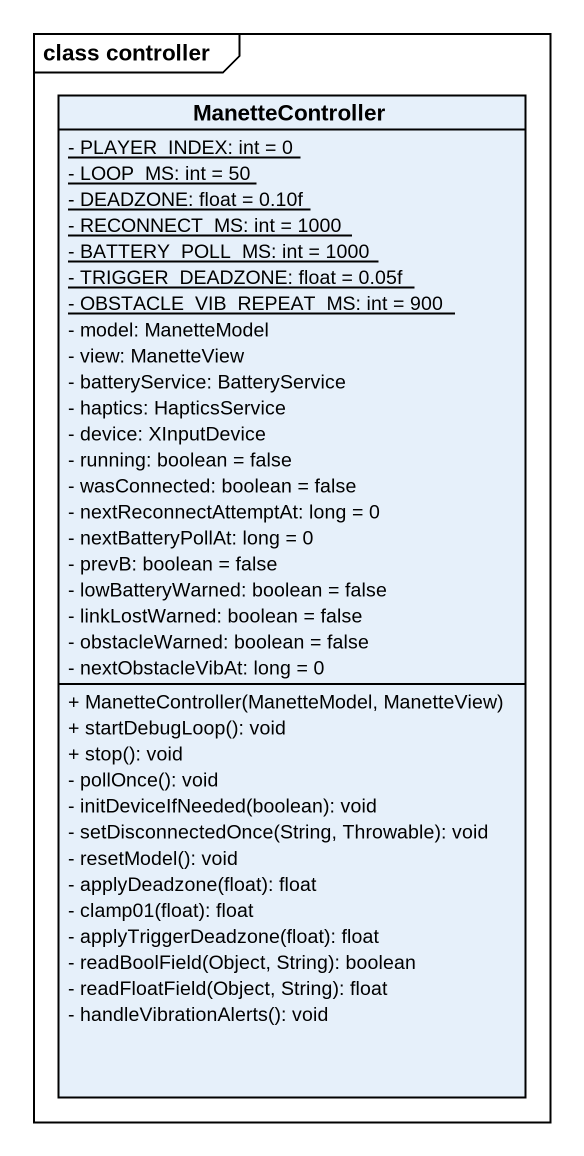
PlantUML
@startuml
mainframe class controller
hide circle
hide empty members
skinparam classAttributeIconSize 0
class ManetteController {
  {static} - PLAYER_INDEX: int = 0
  {static} - LOOP_MS: int = 50
  {static} - DEADZONE: float = 0.10f
  {static} - RECONNECT_MS: int = 1000
  {static} - BATTERY_POLL_MS: int = 1000
  {static} - TRIGGER_DEADZONE: float = 0.05f
  {static} - OBSTACLE_VIB_REPEAT_MS: int = 900
  - model: ManetteModel
  - view: ManetteView
  - batteryService: BatteryService
  - haptics: HapticsService
  - device: XInputDevice
  - running: boolean = false
  - wasConnected: boolean = false
  - nextReconnectAttemptAt: long = 0
  - nextBatteryPollAt: long = 0
  - prevB: boolean = false
  - lowBatteryWarned: boolean = false
  - linkLostWarned: boolean = false
  - obstacleWarned: boolean = false
  - nextObstacleVibAt: long = 0
  + ManetteController(ManetteModel, ManetteView)
  + startDebugLoop(): void
  + stop(): void
  - pollOnce(): void
  - initDeviceIfNeeded(boolean): void
  - setDisconnectedOnce(String, Throwable): void
  - resetModel(): void
  - applyDeadzone(float): float
  - clamp01(float): float
  - applyTriggerDeadzone(float): float
  - readBoolField(Object, String): boolean
  - readFloatField(Object, String): float
  - handleVibrationAlerts(): void
}
@enduml
